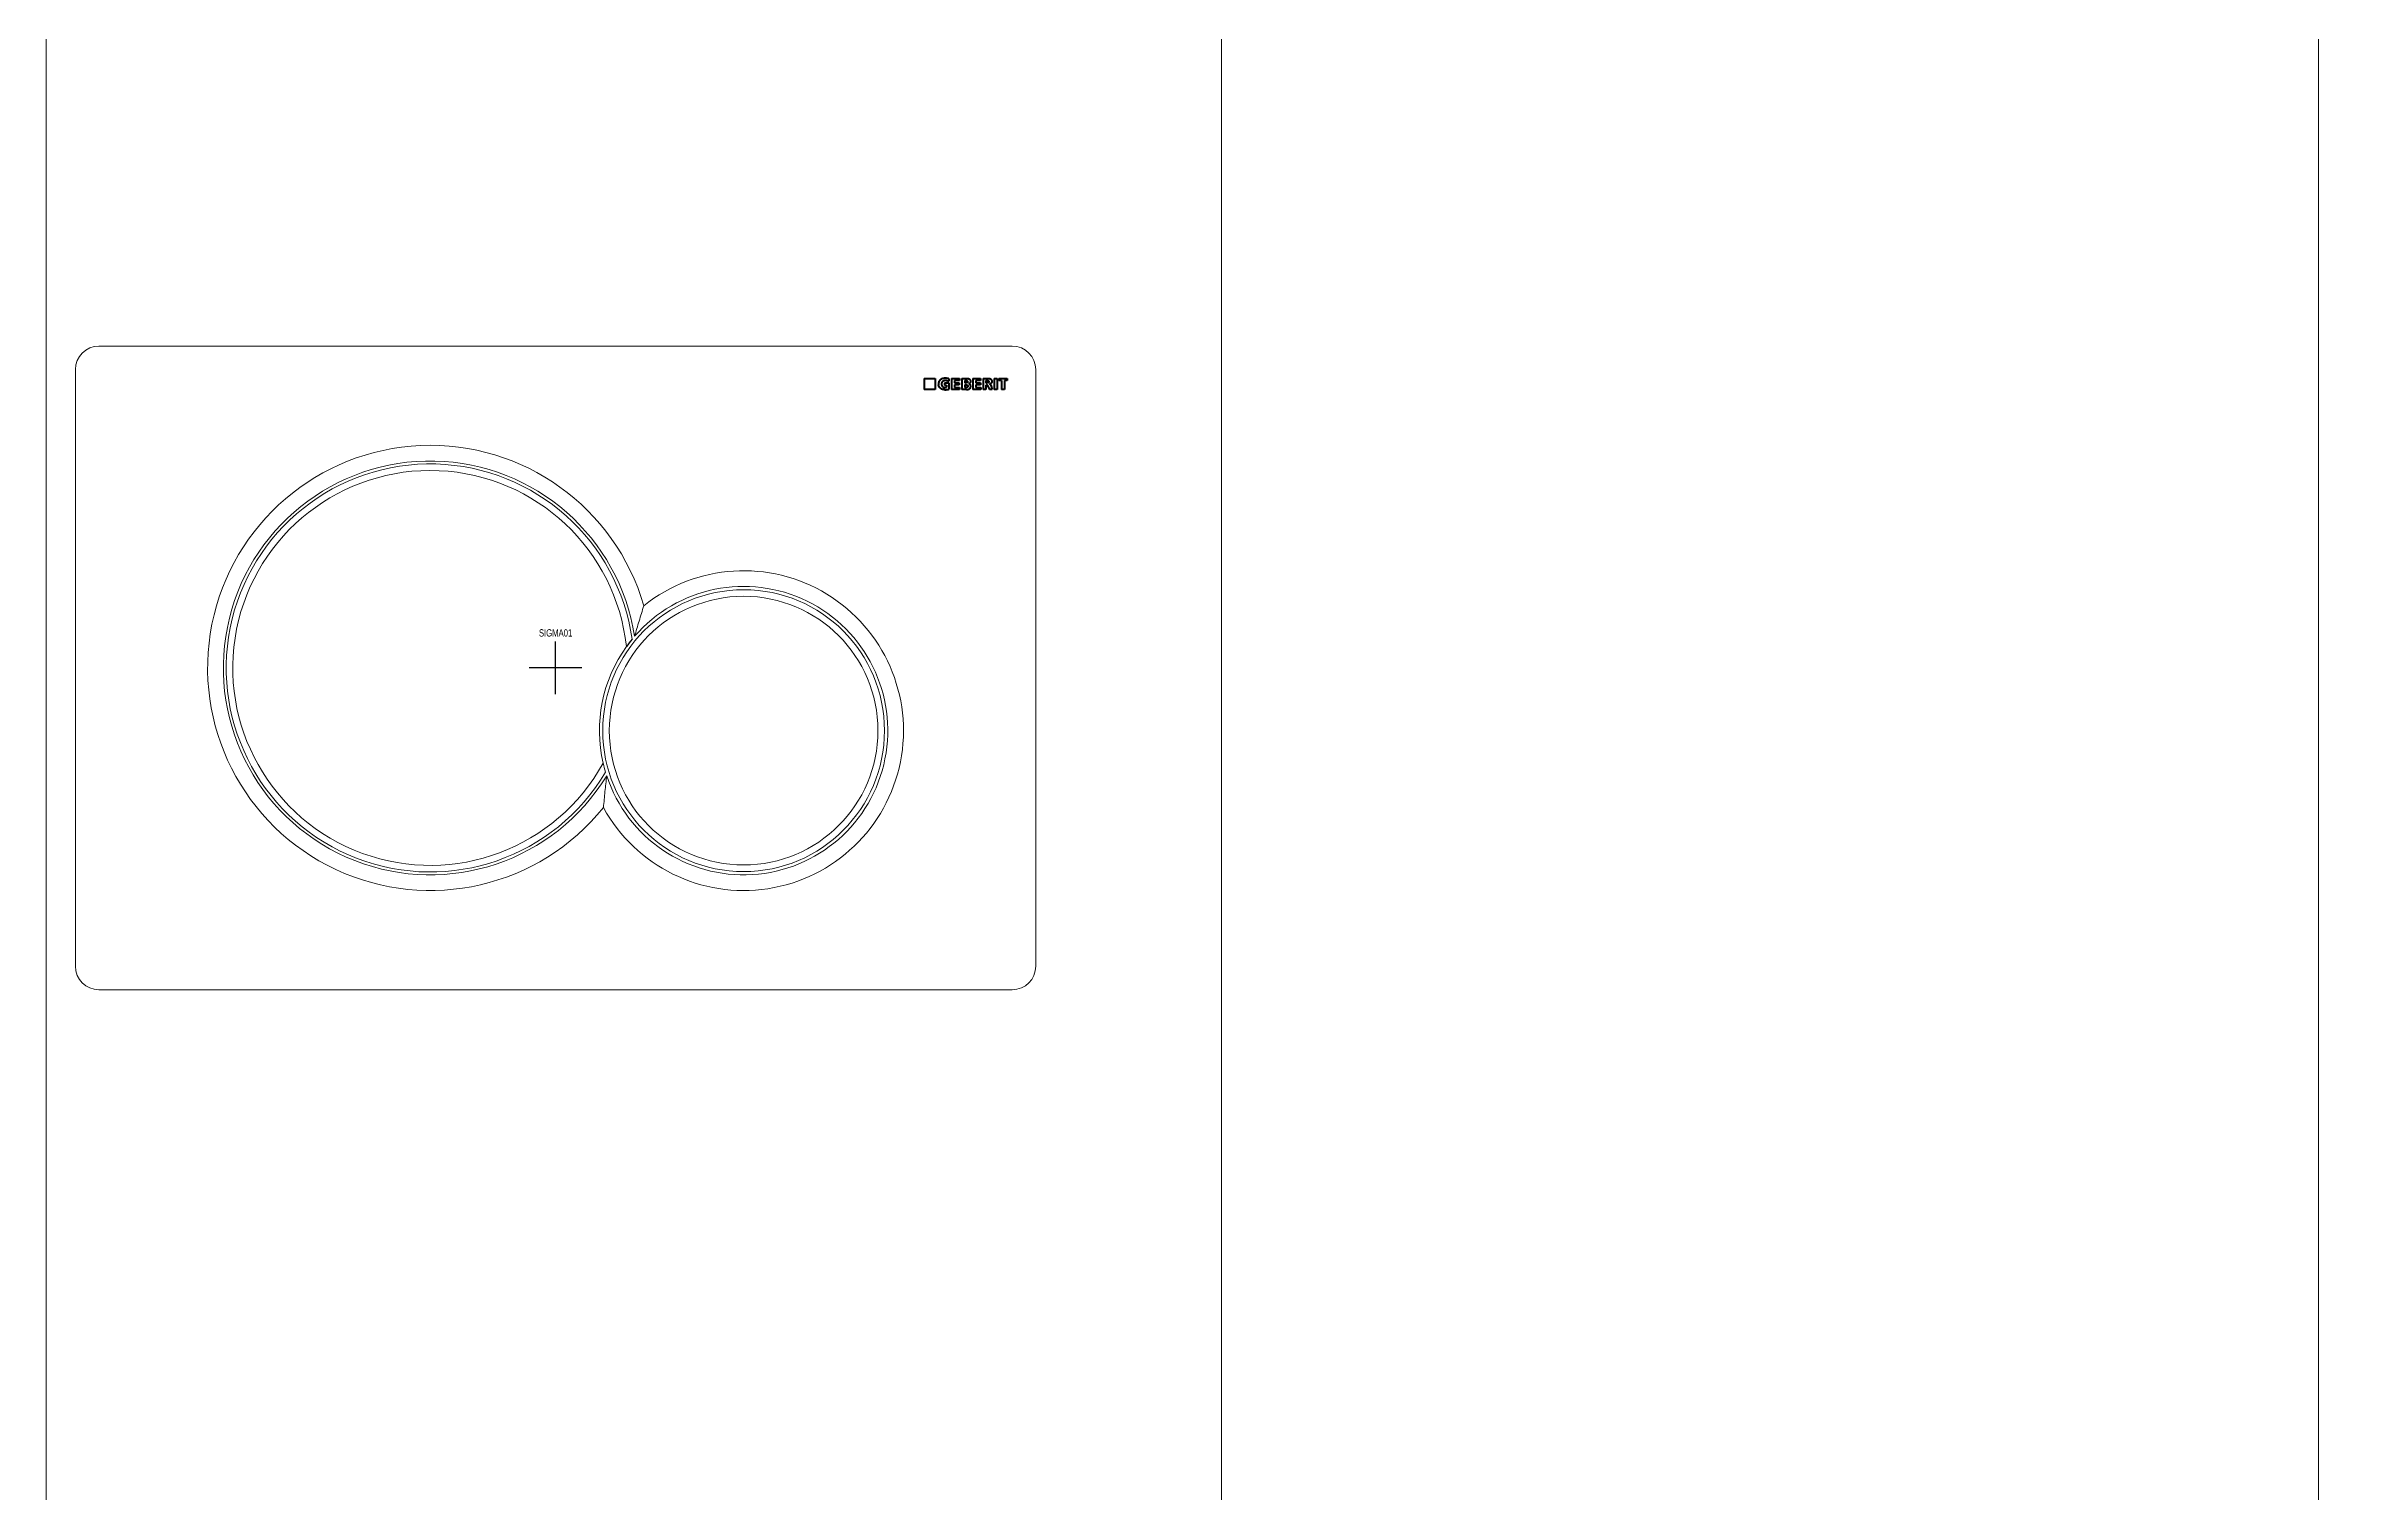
# Model space of a CAD drawing. Header units: millimetres. Extents: x -423835 to -174325, y -1379898 to -1311126.
# Drawn here: x -285655 to -285065, y -1352760 to -1352390 of the extents above; entities that cross this region are included whole.
import ezdxf

# ---------------------------------------------------------------- set-up
doc = ezdxf.new("R2010")
doc.units = ezdxf.units.MM
doc.header["$LTSCALE"] = 100
doc.header["$MEASUREMENT"] = 0
doc.linetypes.add('CENTER', pattern=[50.8, 31.75, -6.35, 6.35, -6.35])
doc.layers.get('Defpoints').update_dxf_attribs({"color": 153, "linetype": 'CONTINUOUS'})
for name, color, linetype, lineweight in [('A-FLXM-SANI', 6, 'CONTINUOUS', 20), ('A-WAXK-PATT', 8, 'CONTINUOUS', 18), ('A-WAXM-CUBI', 6, 'CONTINUOUS', 20)]:
    doc.layers.add(name, color=color, linetype=linetype, lineweight=lineweight)
doc.layers.add('시스템화장실-건축', color=8, linetype='CONTINUOUS')
doc.styles.add('유형1', font='H2GTRM.TTF', dxfattribs={"width": 0.8, "height": 8})

# ---------------------------------------------------------------- blocks, each defined once
blk = doc.blocks.new('SIGMA 01(F)')
at = {"layer": 'A-FLXM-SANI', "ltscale": 25}
for p, q in [((116.56, 82.11), (-116.56, 82.11)), ((-122.56, -76.11), (-122.56, 76.11)), ((122.56, -76.11), (122.56, 76.11)), ((-116.56, -82.11), (116.56, -82.11))]:
    blk.add_line(p, q, dxfattribs=at)
at = {"layer": 'A-FLXM-SANI', "lineweight": 50}
for p, q in [((94.11, 73.86), (94.11, 71.04)), ((94.11, 73.86), (96.93, 73.86)), ((96.93, 71.04), (94.11, 71.04)), ((96.93, 73.86), (96.93, 71.04)), ((99.3, 72.69), (99.3, 72.17)), ((100.45, 72.69), (99.3, 72.69)), ((99.3, 72.17), (99.75, 72.17)), ((99.75, 72.17), (99.75, 71.61)), ((100.4, 73.78), (100.4, 73.16)), ((100.45, 71.13), (100.45, 72.69)), ((101.1, 73.86), (101.1, 71.04)), ((101.1, 73.86), (103.08, 73.86)), ((103.12, 71.04), (101.1, 71.04)), ((103.08, 73.34), (101.85, 73.34)), ((101.85, 73.34), (101.85, 72.74)), ((101.85, 72.74), (103.01, 72.74)), ((103.01, 72.21), (101.85, 72.21)), ((101.85, 72.21), (101.85, 71.56)), ((101.85, 71.56), (103.12, 71.56)), ((103.01, 72.74), (103.01, 72.21)), ((103.08, 73.86), (103.08, 73.34)), ((103.12, 71.56), (103.12, 71.04)), ((103.7, 73.86), (103.7, 71.04)), ((103.7, 73.86), (104.98, 73.86)), ((104.88, 71.04), (103.7, 71.04)), ((104.66, 73.34), (104.44, 73.34)), ((104.44, 73.34), (104.44, 72.74)), ((104.44, 72.74), (104.66, 72.74)), ((104.67, 72.21), (104.44, 72.21)), ((104.44, 72.21), (104.44, 71.56)), ((104.44, 71.56), (104.67, 71.56)), ((106.52, 73.86), (106.52, 71.04)), ((106.52, 73.86), (108.49, 73.86)), ((108.53, 71.04), (106.52, 71.04)), ((108.49, 73.34), (107.26, 73.34)), ((107.26, 73.34), (107.26, 72.74)), ((107.26, 72.74), (108.42, 72.74)), ((108.42, 72.21), (107.26, 72.21)), ((107.26, 72.21), (107.26, 71.56)), ((107.26, 71.56), (108.53, 71.56)), ((108.42, 72.74), (108.42, 72.21)), ((108.49, 73.86), (108.49, 73.34)), ((108.53, 71.56), (108.53, 71.04)), ((109.11, 73.86), (109.11, 71.04)), ((109.11, 73.86), (110.39, 73.86)), ((109.86, 71.04), (109.11, 71.04)), ((109.86, 73.33), (110.07, 73.33)), ((109.86, 73.33), (109.86, 72.71)), ((109.86, 72.71), (110.06, 72.71)), ((109.86, 72.17), (110.03, 72.17)), ((109.86, 72.17), (109.86, 71.04)), ((110.46, 71.75), (110.72, 71.04)), ((111.48, 71.04), (110.72, 71.04)), ((111.09, 72.11), (111.48, 71.04)), ((111.96, 73.86), (111.96, 71.04)), ((111.96, 73.86), (112.72, 73.86)), ((112.72, 71.04), (111.96, 71.04)), ((112.72, 73.86), (112.72, 71.04)), ((113.13, 73.86), (115.26, 73.86)), ((113.13, 73.31), (113.13, 73.86)), ((113.82, 73.31), (113.13, 73.31)), ((113.82, 73.31), (113.82, 71.04)), ((114.57, 71.04), (113.82, 71.04)), ((115.26, 73.31), (114.57, 73.31)), ((114.57, 73.31), (114.57, 71.04)), ((115.26, 73.86), (115.26, 73.31))]:
    blk.add_line(p, q, dxfattribs=at)
for points in [[(99.58, 73.91), (99.47, 73.91), (99.42, 73.9), (99.33, 73.9), (99.27, 73.9), (99.21, 73.9), (99.15, 73.89), (99.09, 73.89), (99.03, 73.88), (98.98, 73.87), (98.92, 73.86), (98.87, 73.85), (98.82, 73.84), (98.77, 73.82), (98.72, 73.81), (98.67, 73.79), (98.62, 73.77), (98.58, 73.76), (98.53, 73.74), (98.49, 73.71), (98.44, 73.69), (98.4, 73.67), (98.36, 73.64), (98.31, 73.61), (98.27, 73.58), (98.23, 73.55), (98.19, 73.52), (98.16, 73.48), (98.12, 73.45), (98.08, 73.41), (98.05, 73.37), (98.02, 73.33), (97.99, 73.3), (97.96, 73.26), (97.94, 73.22), (97.91, 73.18), (97.89, 73.14), (97.87, 73.1), (97.85, 73.06), (97.84, 73.02), (97.82, 72.97), (97.81, 72.94), (97.8, 72.9), (97.79, 72.86), (97.78, 72.82), (97.77, 72.79), (97.77, 72.75), (97.77, 72.72), (97.76, 72.66)], [(99.35, 71), (99.27, 71), (99.23, 71), (99.17, 71), (99.12, 71.01), (99.07, 71.01), (99.03, 71.01), (98.98, 71.02), (98.93, 71.03), (98.91, 71.03), (98.88, 71.04), (98.85, 71.04), (98.83, 71.05), (98.79, 71.06), (98.76, 71.07), (98.73, 71.08), (98.68, 71.09), (98.64, 71.11), (98.6, 71.13), (98.55, 71.15), (98.51, 71.17), (98.47, 71.19), (98.43, 71.21), (98.39, 71.24), (98.34, 71.27), (98.3, 71.3), (98.26, 71.33), (98.21, 71.36), (98.18, 71.4), (98.14, 71.43), (98.1, 71.47), (98.07, 71.51), (98.05, 71.53), (98.03, 71.55), (98.01, 71.58), (97.98, 71.61), (97.96, 71.65), (97.94, 71.68), (97.91, 71.72), (97.89, 71.75), (97.88, 71.78), (97.86, 71.82), (97.84, 71.85), (97.83, 71.89), (97.82, 71.92), (97.81, 71.95), (97.8, 71.98), (97.79, 72), (97.79, 72.02), (97.78, 72.04), (97.78, 72.07), (97.77, 72.11), (97.77, 72.15), (97.76, 72.18), (97.76, 72.24)], [(99.71, 73.34), (99.64, 73.34), (99.61, 73.34), (99.56, 73.34), (99.52, 73.34), (99.48, 73.34), (99.45, 73.33), (99.42, 73.33), (99.39, 73.33), (99.37, 73.33), (99.32, 73.32), (99.28, 73.31), (99.24, 73.3), (99.2, 73.29), (99.16, 73.28), (99.12, 73.27), (99.08, 73.25), (99.04, 73.24), (99, 73.22), (98.96, 73.2), (98.93, 73.18), (98.89, 73.16), (98.86, 73.14), (98.82, 73.11), (98.79, 73.09), (98.78, 73.07), (98.76, 73.06), (98.75, 73.05), (98.73, 73.03), (98.71, 73.01), (98.7, 72.99), (98.68, 72.97), (98.66, 72.95), (98.64, 72.92), (98.63, 72.9), (98.61, 72.87), (98.6, 72.84), (98.58, 72.81), (98.57, 72.78), (98.56, 72.75), (98.55, 72.72), (98.54, 72.69), (98.54, 72.66), (98.53, 72.63), (98.53, 72.6), (98.53, 72.57), (98.52, 72.53), (98.52, 72.5), (98.52, 72.45)], [(98.52, 72.45), (98.52, 72.41), (98.52, 72.38), (98.52, 72.35), (98.53, 72.32), (98.53, 72.3), (98.53, 72.28), (98.53, 72.26), (98.54, 72.24), (98.54, 72.22), (98.55, 72.19), (98.56, 72.16), (98.57, 72.13), (98.58, 72.1), (98.59, 72.06), (98.61, 72.03), (98.62, 72), (98.64, 71.96), (98.67, 71.93), (98.69, 71.9), (98.71, 71.87), (98.74, 71.84), (98.77, 71.81), (98.79, 71.78), (98.82, 71.75), (98.85, 71.73), (98.88, 71.7), (98.92, 71.68), (98.95, 71.66), (98.98, 71.64), (99, 71.63), (99.02, 71.62), (99.05, 71.61), (99.08, 71.6), (99.12, 71.59), (99.15, 71.58), (99.18, 71.57), (99.21, 71.56), (99.24, 71.56), (99.27, 71.56), (99.29, 71.55), (99.33, 71.55), (99.36, 71.55), (99.41, 71.55)], [(99.35, 71), (99.45, 71), (99.5, 71), (99.57, 71), (99.63, 71), (99.68, 71), (99.77, 71.01), (99.81, 71.01), (99.85, 71.01), (99.91, 71.02), (99.97, 71.03), (100.03, 71.03), (100.09, 71.04), (100.16, 71.06), (100.22, 71.07), (100.26, 71.08), (100.3, 71.09), (100.35, 71.1), (100.38, 71.11), (100.45, 71.13)], [(99.41, 71.55), (99.46, 71.55), (99.48, 71.55), (99.51, 71.55), (99.54, 71.55), (99.56, 71.56), (99.59, 71.56), (99.62, 71.56), (99.64, 71.57), (99.66, 71.57), (99.68, 71.58), (99.7, 71.59), (99.72, 71.59), (99.75, 71.61)], [(100.4, 73.78), (100.36, 73.79), (100.34, 73.8), (100.3, 73.81), (100.28, 73.82), (100.25, 73.83), (100.2, 73.84), (100.15, 73.85), (100.1, 73.86), (100.05, 73.87), (100, 73.88), (99.94, 73.89), (99.91, 73.89), (99.87, 73.89), (99.8, 73.9), (99.76, 73.9), (99.72, 73.9), (99.67, 73.9), (99.64, 73.91), (99.58, 73.91)], [(99.71, 73.34), (99.74, 73.34), (99.76, 73.34), (99.78, 73.34), (99.83, 73.34), (99.86, 73.33), (99.9, 73.33), (99.93, 73.32), (99.97, 73.31), (100.01, 73.3), (100.06, 73.29), (100.1, 73.28), (100.15, 73.27), (100.19, 73.25), (100.24, 73.23), (100.27, 73.22), (100.29, 73.21), (100.33, 73.19), (100.35, 73.18), (100.4, 73.16)], [(104.66, 73.34), (104.7, 73.34), (104.72, 73.34), (104.75, 73.34), (104.78, 73.34), (104.8, 73.34), (104.84, 73.33), (104.85, 73.33), (104.87, 73.33), (104.9, 73.32), (104.92, 73.32), (104.95, 73.31), (104.97, 73.3), (105, 73.29), (105.02, 73.28), (105.03, 73.27), (105.04, 73.27), (105.06, 73.26), (105.07, 73.24), (105.09, 73.23), (105.1, 73.22), (105.12, 73.2), (105.12, 73.19), (105.13, 73.18), (105.14, 73.17), (105.14, 73.16), (105.15, 73.14), (105.16, 73.12), (105.16, 73.11), (105.17, 73.09), (105.17, 73.07), (105.17, 73.05), (105.17, 73.03), (105.17, 73.01), (105.17, 72.99), (105.16, 72.97), (105.15, 72.95), (105.14, 72.92), (105.13, 72.9), (105.12, 72.89), (105.11, 72.87), (105.1, 72.86), (105.08, 72.84), (105.07, 72.83), (105.05, 72.82), (105.04, 72.81), (105.02, 72.8), (105.01, 72.79), (105, 72.79), (104.98, 72.78), (104.96, 72.77), (104.94, 72.76), (104.92, 72.76), (104.9, 72.75), (104.88, 72.75), (104.85, 72.74), (104.82, 72.74), (104.78, 72.74), (104.75, 72.74), (104.73, 72.74), (104.68, 72.74), (104.66, 72.74)], [(104.67, 72.21), (104.72, 72.21), (104.74, 72.21), (104.78, 72.21), (104.8, 72.21), (104.83, 72.21), (104.87, 72.21), (104.89, 72.2), (104.91, 72.2), (104.94, 72.2), (104.97, 72.19), (105, 72.18), (105.02, 72.17), (105.05, 72.16), (105.06, 72.15), (105.07, 72.15), (105.09, 72.14), (105.1, 72.13), (105.12, 72.12), (105.13, 72.11), (105.15, 72.09), (105.17, 72.08), (105.18, 72.06), (105.19, 72.04), (105.2, 72.03), (105.21, 72.01), (105.22, 71.99), (105.23, 71.97), (105.23, 71.95), (105.24, 71.93), (105.24, 71.9), (105.24, 71.88), (105.24, 71.86), (105.24, 71.84), (105.23, 71.82), (105.23, 71.8), (105.22, 71.78), (105.21, 71.76), (105.2, 71.75), (105.19, 71.73), (105.17, 71.71), (105.16, 71.69), (105.14, 71.68), (105.13, 71.66), (105.11, 71.65), (105.09, 71.64), (105.08, 71.63), (105.07, 71.63), (105.05, 71.62), (105.04, 71.61), (105.03, 71.61), (105, 71.6), (104.98, 71.59), (104.95, 71.59), (104.93, 71.58), (104.91, 71.58), (104.89, 71.57), (104.87, 71.57), (104.84, 71.57), (104.8, 71.57), (104.77, 71.57), (104.75, 71.57), (104.7, 71.56), (104.67, 71.56)], [(104.88, 71.04), (104.97, 71.04), (105.02, 71.04), (105.06, 71.05), (105.09, 71.05), (105.14, 71.05), (105.2, 71.05), (105.22, 71.06), (105.25, 71.06), (105.28, 71.07), (105.32, 71.07), (105.35, 71.08), (105.39, 71.09), (105.42, 71.1), (105.46, 71.11), (105.5, 71.12), (105.53, 71.14), (105.57, 71.16), (105.6, 71.17), (105.63, 71.19), (105.66, 71.21), (105.68, 71.23), (105.71, 71.26), (105.74, 71.28), (105.76, 71.3), (105.79, 71.33), (105.8, 71.35), (105.82, 71.38), (105.84, 71.4), (105.85, 71.42), (105.86, 71.44), (105.87, 71.46), (105.89, 71.49), (105.9, 71.52), (105.92, 71.56), (105.93, 71.59), (105.94, 71.63), (105.95, 71.67), (105.96, 71.7), (105.96, 71.74), (105.97, 71.78), (105.97, 71.82), (105.97, 71.86), (105.97, 71.88), (105.97, 71.9), (105.97, 71.94), (105.96, 71.97), (105.96, 72), (105.95, 72.04), (105.94, 72.07), (105.93, 72.1), (105.92, 72.13), (105.91, 72.16), (105.89, 72.19), (105.88, 72.22), (105.86, 72.25), (105.84, 72.27), (105.83, 72.28), (105.82, 72.3), (105.81, 72.31), (105.8, 72.33), (105.78, 72.34), (105.76, 72.36), (105.74, 72.38), (105.71, 72.4), (105.69, 72.41), (105.66, 72.42), (105.64, 72.43), (105.63, 72.44), (105.6, 72.45), (105.57, 72.46), (105.55, 72.47), (105.53, 72.47), (105.5, 72.48), (105.47, 72.48), (105.45, 72.49), (105.4, 72.5)], [(104.98, 73.86), (105.06, 73.86), (105.1, 73.86), (105.13, 73.86), (105.16, 73.86), (105.2, 73.86), (105.25, 73.85), (105.29, 73.85), (105.32, 73.84), (105.34, 73.84), (105.36, 73.84), (105.38, 73.83), (105.4, 73.83), (105.42, 73.82), (105.44, 73.81), (105.46, 73.81), (105.48, 73.8), (105.51, 73.79), (105.54, 73.77), (105.56, 73.76), (105.59, 73.74), (105.62, 73.73), (105.65, 73.71), (105.67, 73.69), (105.69, 73.66), (105.72, 73.64), (105.74, 73.62), (105.76, 73.59), (105.78, 73.56), (105.8, 73.54), (105.81, 73.52), (105.81, 73.5), (105.82, 73.49), (105.83, 73.47), (105.85, 73.44), (105.86, 73.4), (105.87, 73.37), (105.88, 73.33), (105.89, 73.3), (105.9, 73.26), (105.9, 73.22), (105.9, 73.19), (105.91, 73.15), (105.91, 73.12), (105.9, 73.08), (105.9, 73.04), (105.9, 73.01), (105.89, 72.97), (105.88, 72.94), (105.87, 72.91), (105.86, 72.87), (105.85, 72.84), (105.84, 72.81), (105.82, 72.78), (105.81, 72.76), (105.79, 72.73), (105.77, 72.71), (105.75, 72.68), (105.73, 72.66), (105.7, 72.64), (105.68, 72.62), (105.66, 72.6), (105.63, 72.59), (105.61, 72.58), (105.59, 72.56), (105.57, 72.55), (105.55, 72.55), (105.53, 72.54), (105.51, 72.53), (105.49, 72.52), (105.45, 72.51), (105.4, 72.5)], [(110.46, 71.75), (110.45, 71.8), (110.44, 71.82), (110.42, 71.86), (110.41, 71.88), (110.4, 71.91), (110.38, 71.94), (110.37, 71.97), (110.35, 71.99), (110.34, 72.01), (110.33, 72.02), (110.32, 72.04), (110.31, 72.05), (110.29, 72.07), (110.28, 72.08), (110.26, 72.1), (110.24, 72.11), (110.22, 72.12), (110.21, 72.14), (110.19, 72.14), (110.17, 72.15), (110.15, 72.16), (110.13, 72.16), (110.11, 72.17), (110.09, 72.17), (110.08, 72.17), (110.06, 72.17), (110.05, 72.17), (110.03, 72.17)], [(110.07, 73.33), (110.12, 73.33), (110.14, 73.33), (110.17, 73.33), (110.19, 73.33), (110.22, 73.32), (110.26, 73.32), (110.27, 73.32), (110.29, 73.32), (110.32, 73.31), (110.34, 73.3), (110.37, 73.3), (110.39, 73.29), (110.42, 73.28), (110.43, 73.27), (110.44, 73.26), (110.45, 73.26), (110.46, 73.25), (110.48, 73.24), (110.5, 73.23), (110.51, 73.21), (110.52, 73.2), (110.54, 73.18), (110.55, 73.17), (110.56, 73.15), (110.57, 73.13), (110.57, 73.11), (110.58, 73.09), (110.58, 73.07), (110.59, 73.05), (110.59, 73.03), (110.59, 73.01), (110.59, 73), (110.58, 72.98), (110.58, 72.96), (110.58, 72.94), (110.57, 72.93), (110.57, 72.92), (110.56, 72.9), (110.55, 72.88), (110.54, 72.86), (110.52, 72.85), (110.51, 72.83), (110.49, 72.82), (110.48, 72.8), (110.46, 72.79), (110.45, 72.78), (110.43, 72.77), (110.42, 72.77), (110.41, 72.76), (110.38, 72.75), (110.36, 72.74), (110.34, 72.73), (110.31, 72.73), (110.29, 72.72), (110.27, 72.72), (110.25, 72.72), (110.24, 72.71), (110.21, 72.71), (110.18, 72.71), (110.15, 72.71), (110.13, 72.71), (110.08, 72.71), (110.06, 72.71)], [(110.39, 73.86), (110.48, 73.86), (110.52, 73.86), (110.55, 73.86), (110.58, 73.86), (110.63, 73.86), (110.68, 73.85), (110.72, 73.85), (110.75, 73.84), (110.77, 73.84), (110.79, 73.84), (110.81, 73.83), (110.83, 73.83), (110.85, 73.82), (110.87, 73.81), (110.89, 73.81), (110.92, 73.8), (110.95, 73.79), (110.98, 73.77), (111, 73.76), (111.03, 73.74), (111.06, 73.73), (111.09, 73.71), (111.12, 73.69), (111.14, 73.66), (111.16, 73.64), (111.19, 73.62), (111.21, 73.59), (111.22, 73.57), (111.24, 73.55), (111.25, 73.53), (111.26, 73.52), (111.27, 73.5), (111.28, 73.47), (111.3, 73.44), (111.31, 73.4), (111.32, 73.37), (111.33, 73.33), (111.34, 73.3), (111.35, 73.26), (111.35, 73.23), (111.36, 73.19), (111.36, 73.15), (111.36, 73.11), (111.36, 73.09), (111.36, 73.07), (111.36, 73.05), (111.36, 73.03), (111.35, 73), (111.34, 72.97), (111.34, 72.94), (111.33, 72.9), (111.32, 72.87), (111.31, 72.84), (111.29, 72.81), (111.28, 72.78), (111.26, 72.75), (111.25, 72.73), (111.23, 72.7), (111.21, 72.67), (111.19, 72.65), (111.16, 72.63), (111.14, 72.6), (111.12, 72.58), (111.09, 72.56), (111.06, 72.55), (111.04, 72.53), (111.02, 72.52), (111, 72.51), (110.98, 72.5), (110.96, 72.49), (110.94, 72.48), (110.91, 72.47), (110.88, 72.45), (110.85, 72.44), (110.8, 72.42)], [(111.09, 72.11), (111.08, 72.15), (111.07, 72.16), (111.06, 72.19), (111.06, 72.21), (111.05, 72.23), (111.03, 72.25), (111.02, 72.27), (111.02, 72.28), (111, 72.3), (110.99, 72.32), (110.98, 72.34), (110.96, 72.35), (110.95, 72.36), (110.94, 72.37), (110.93, 72.38), (110.92, 72.39), (110.91, 72.39), (110.9, 72.4), (110.89, 72.4), (110.88, 72.41), (110.87, 72.41), (110.84, 72.42), (110.83, 72.42), (110.8, 72.42)]]:
    blk.add_lwpolyline(points, dxfattribs=at)
at = {"layer": 'A-FLXM-SANI', "ltscale": 25}
for radius in [35.96, 34.28]:
    blk.add_circle((48, -16), radius, dxfattribs=at)
for centre, radius, start, end in [((-116.56, 76.11), 6, 90, 180), ((116.56, 76.11), 6, 0, 90), ((-32, 0), 56.8, 16.23284, 321.1473), ((-32, 0), 52.8, 8.80906, 328.57107), ((-32, 0), 52.06, 8.09528, 329.28486), ((-32, 0), 50.38, 6.19155, 331.18858), ((48, -16), 40.8, 208.76194, 128.61819), ((48, -16), 36.8, 198.26251, 139.11763), ((48, -16), 36.8, 144.37798, 193.00216), ((-116.56, -76.11), 6, 180, 270), ((116.56, -76.11), 6, 270, 0)]:
    blk.add_arc(centre, radius, start, end, dxfattribs=at)
at = {"layer": 'A-FLXM-SANI', "lineweight": 50}
blk.add_arc((100, 72.44), 2.26, 174.26083, 185.0198, dxfattribs=at)
at = {"layer": 'A-FLXM-SANI', "ltscale": 25}
for points in [[(22.54, 15.88), (22.13, 14.59), (21.72, 13.28), (20.93, 10.68), (20.55, 9.39), (20.18, 8.09)], [(12.23, -35.63), (12.35, -34.28), (12.48, -32.92), (12.75, -30.22), (12.9, -28.88), (13.05, -27.53)]]:
    blk.add_open_spline(points, degree=3, knots=[-7.1769971, -7.1769971, -7.1769971, -7.1769971, -6.74339, -6.74339, -6.3250379, -6.3250379, -6.3250379, -6.3250379], dxfattribs=at)
blk.add_open_spline([(12.14, -24.28), (12.32, -25.06), (12.53, -25.83), (12.76, -26.59)], degree=3, dxfattribs=at)
at = {"layer": 'Defpoints', "linetype": 'CENTER', "ltscale": 0.2}
for p, q in [((0, -6.72), (0, 6.72)), ((6.72, 0), (-6.72, 0))]:
    blk.add_line(p, q, dxfattribs=at)
at = {"layer": '시스템화장실-건축', "ltscale": 25}
blk.add_open_spline([(19.54, 7.33), (19.04, 6.72), (18.55, 6.08), (18.09, 5.43)], degree=3, dxfattribs=at)
at = {"layer": 'Defpoints', "insert": (0.01, 8.93), "char_height": 1.875, "attachment_point": 5, "style": '유형1'}
blk.add_mtext_dynamic_manual_height_columns('\\A1;SIGMA01', width=45.5776, gutter_width=6.25, heights=[0], dxfattribs=at)
blk = doc.blocks.new('*U1033')
at = {"layer": '시스템화장실-건축'}
blk.add_blockref('SIGMA 01(F)', (0, 0), dxfattribs=at)

msp = doc.modelspace()

# ---------------------------------------------------------------- linework, layer by layer
at = {"layer": 'A-WAXK-PATT', "linetype": 'Continuous'}
for p, q in [((-285655.42, -1353107.56), (-285655.42, -1351149.08)), ((-285355.42, -1353116.85), (-285355.42, -1351149.08))]:
    msp.add_line(p, q, dxfattribs=at)
at = {"layer": 'A-WAXM-CUBI'}
for points in [[(-285075.42, -1351149.08), (-285075.42, -1353549.08), (-285055.42, -1353549.08), (-285055.42, -1351149.08)], [(-285055.42, -1351149.08), (-285055.42, -1353549.08), (-285075.42, -1353549.08), (-285075.42, -1351149.08)]]:
    msp.add_lwpolyline(points, dxfattribs=at)

# ---------------------------------------------------------------- block references
at = {"layer": '시스템화장실-건축'}
msp.add_blockref('*U1033', (-285525.42, -1352549.08), dxfattribs=at)

doc.saveas('drawing.dxf')
